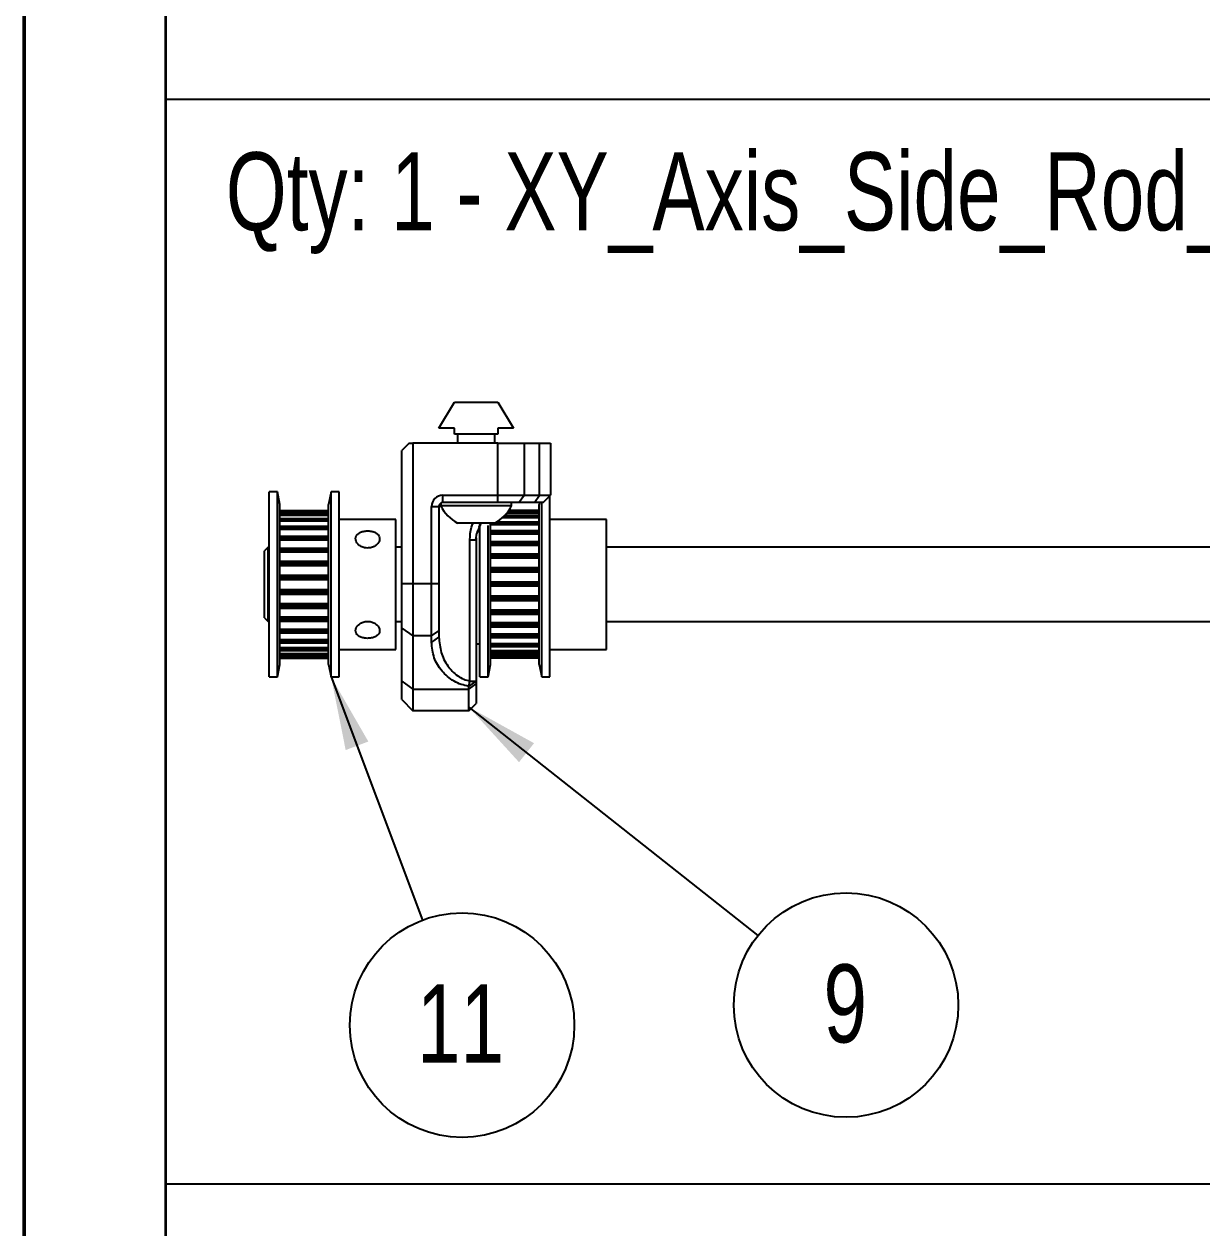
# Model space of a CAD drawing. Header units: millimetres. Extents: x 0 to 279, y 0 to 216.
# Drawn here: x 0 to 52.8, y 54 to 108 of the extents above; entities that cross this region are included whole.
import ezdxf

# ---------------------------------------------------------------- set-up
doc = ezdxf.new("R2010")
doc.units = ezdxf.units.MM
doc.layers.add('PAGE_BORDER', color=7, linetype='Continuous')
doc.layers.add('TITLE_BLOCK_BORDER', color=7, linetype='Continuous')
doc.styles.add('SLDTEXTSTYLE0', font='TXT', dxfattribs={"width": 0.75})
doc.dimstyles.new('SLDDIMSTYLE0', dxfattribs={"dimtxt": 0.18, "dimasz": 3.302, "dimexe": 0, "dimexo": 0.0625, "dimgap": 0, "dimtad": 0, "dimtih": 1, "dimtoh": 1, "dimdec": 0, "dimrnd": 1e-09, "dimzin": 0, "dimdsep": 46, "dimtxsty": 'Standard', "dimsah": 1, "dimcen": 0.09, "dimadec": 0, "dimazin": 0, "dimtfac": 3.302, "dimtdec": 0, "dimtofl": 0, "dimtmove": 0, "dimatfit": 3, "dimfxl": 1, "dimfrac": 2, "dimtolj": 1, "dimtzin": 0, "dimarcsym": 0})

# ---------------------------------------------------------------- blocks, each defined once
blk = doc.blocks.new('SW_NOTE_32')
at = {"layer": 'TITLE_BLOCK_BORDER', "color": 0}
blk.add_circle((1.77, -4.709), 5.031, dxfattribs=at)
at = {"layer": 'TITLE_BLOCK_BORDER', "color": 0, "insert": (1.699, -2.885), "char_height": 3.5, "attachment_point": 2, "style": 'SLDTEXTSTYLE0'}
blk.add_mtext('11', dxfattribs=at)
blk = doc.blocks.new('SW_NOTE_33')
at = {"layer": 'TITLE_BLOCK_BORDER', "color": 0}
blk.add_circle((3.947, -3.119), 5.031, dxfattribs=at)
at = {"layer": 'TITLE_BLOCK_BORDER', "color": 0, "insert": (3.912, -1.295), "char_height": 3.5, "attachment_point": 2, "style": 'SLDTEXTSTYLE0'}
blk.add_mtext('9', dxfattribs=at)

msp = doc.modelspace()

# ---------------------------------------------------------------- linework, layer by layer
at = {"color": 7, "linetype": 'Continuous', "lineweight": 50}
msp.add_line((0, 0), (0, 215.9), dxfattribs=at)
at = {"color": 7, "linetype": 'Continuous', "lineweight": 25}
for p, q in [((18.596, 89.827), (19.296, 90.993)), ((19.296, 90.993), (21.229, 90.993)), ((21.229, 90.993), (21.929, 89.827)), ((19.296, 89.827), (18.596, 89.827)), ((19.296, 89.56), (19.296, 89.827)), ((21.929, 89.827), (21.229, 89.827)), ((21.229, 89.827), (21.229, 89.56)), ((17.263, 89.16), (16.929, 88.827)), ((17.263, 89.16), (17.429, 89.16)), ((17.429, 89.16), (17.429, 82.874)), ((21.239, 89.16), (17.429, 89.16)), ((21.229, 89.56), (19.296, 89.56)), ((19.429, 89.56), (19.429, 89.16)), ((21.096, 89.16), (21.096, 89.56)), ((21.239, 86.827), (21.239, 89.16)), ((22.418, 89.16), (22.418, 86.827)), ((22.418, 89.16), (23.108, 89.16)), ((23.108, 86.827), (23.108, 89.16)), ((23.596, 89.16), (23.596, 86.827)), ((16.929, 82.874), (16.929, 88.827)), ((11.357, 86.972), (10.99, 86.972)), ((10.99, 78.682), (10.99, 86.972)), ((11.467, 86.41), (11.357, 86.972)), ((11.357, 78.682), (11.357, 86.972)), ((13.76, 86.972), (13.65, 86.41)), ((14.127, 86.972), (13.76, 86.972)), ((13.76, 78.682), (13.76, 86.972)), ((14.127, 78.682), (14.127, 86.972)), ((11.467, 79.243), (11.467, 86.41)), ((13.65, 79.243), (13.65, 86.41)), ((18.679, 86.471), (18.679, 86.356)), ((18.763, 86.827), (21.239, 86.827)), ((18.763, 86.493), (18.763, 86.827)), ((19.192, 86.493), (18.763, 86.493)), ((21.337, 86.493), (19.192, 86.493)), ((21.239, 86.493), (21.239, 86.827)), ((21.846, 86.356), (21.846, 86.493)), ((21.929, 86.493), (21.846, 86.483)), ((22.182, 86.493), (22.418, 86.827)), ((22.872, 86.493), (22.182, 86.493)), ((22.418, 86.827), (23.108, 86.827)), ((22.872, 86.493), (23.108, 86.827)), ((23.106, 86.493), (23.089, 86.41)), ((23.089, 85.993), (23.089, 86.41)), ((23.199, 78.682), (23.199, 86.489)), ((23.263, 86.493), (23.596, 86.827)), ((23.566, 86.489), (23.566, 86.84)), ((23.566, 78.682), (23.566, 86.489)), ((13.65, 86.128), (11.467, 86.128)), ((13.65, 86.125), (11.467, 86.125)), ((13.65, 86.125), (11.467, 86.125)), ((13.65, 86.12), (11.467, 86.12)), ((13.65, 86.112), (11.467, 86.112)), ((13.65, 86.071), (11.467, 86.071)), ((13.65, 86.008), (11.467, 86.008)), ((13.65, 86.006), (11.467, 86.006)), ((13.65, 85.99), (11.467, 85.99)), ((13.65, 85.971), (11.467, 85.971)), ((13.65, 85.924), (11.467, 85.924)), ((18.263, 82.874), (18.263, 86.327)), ((18.263, 86.327), (18.596, 86.327)), ((18.596, 86.327), (18.596, 82.874)), ((21.846, 86.356), (18.679, 86.356)), ((23.089, 85.89), (21.515, 85.89)), ((23.089, 85.914), (21.539, 85.914)), ((23.089, 86.076), (21.676, 86.076)), ((23.089, 86.087), (21.684, 86.087)), ((23.089, 86.137), (21.719, 86.137)), ((23.089, 79.243), (23.089, 85.993)), ((13.65, 85.77), (11.467, 85.77)), ((13.65, 85.766), (11.467, 85.766)), ((13.65, 85.738), (11.467, 85.738)), ((13.65, 85.708), (11.467, 85.708)), ((13.65, 85.658), (11.467, 85.658)), ((13.65, 85.42), (11.467, 85.42)), ((13.65, 85.412), (11.467, 85.412)), ((13.65, 85.375), (11.467, 85.375)), ((13.65, 85.335), (11.467, 85.335)), ((13.65, 85.283), (11.467, 85.283)), ((16.667, 85.743), (14.127, 85.743)), ((16.667, 79.91), (16.667, 85.743)), ((21.096, 85.577), (19.429, 85.577)), ((20.47, 85.577), (20.291, 85.131)), ((20.455, 85.577), (20.387, 85.393)), ((20.429, 78.682), (20.429, 85.509)), ((20.796, 78.682), (20.796, 85.474)), ((20.906, 79.243), (20.906, 85.552)), ((23.089, 85.552), (20.906, 85.552)), ((23.089, 85.5), (20.906, 85.5)), ((23.089, 85.586), (21.113, 85.586)), ((23.089, 85.624), (21.179, 85.624)), ((26.106, 85.743), (23.566, 85.743)), ((26.106, 85.404), (26.106, 85.743)), ((26.106, 79.91), (26.106, 85.404)), ((13.65, 84.973), (11.467, 84.973)), ((13.65, 84.959), (11.467, 84.959)), ((13.65, 84.913), (11.467, 84.913)), ((13.65, 84.866), (11.467, 84.866)), ((13.65, 84.813), (11.467, 84.813)), ((19.985, 78.493), (19.985, 84.827)), ((19.985, 84.827), (20.251, 84.827)), ((20.251, 84.827), (20.291, 85.131)), ((20.263, 84.918), (20.263, 78.493)), ((20.324, 85.222), (20.291, 85.131)), ((23.089, 85.228), (20.906, 85.228)), ((23.089, 85.218), (20.906, 85.218)), ((23.089, 85.176), (20.906, 85.176)), ((23.089, 85.133), (20.906, 85.133)), ((23.089, 85.08), (20.906, 85.08)), ((23.089, 84.741), (20.906, 84.741)), ((10.943, 84.493), (10.776, 84.327)), ((10.776, 81.327), (10.776, 84.327)), ((10.99, 84.493), (10.943, 84.493)), ((10.943, 81.16), (10.943, 84.493)), ((13.65, 84.444), (11.467, 84.444)), ((13.65, 84.424), (11.467, 84.424)), ((13.65, 84.371), (11.467, 84.371)), ((13.65, 84.318), (11.467, 84.318)), ((13.65, 84.268), (11.467, 84.268)), ((16.929, 84.493), (16.667, 84.493)), ((23.089, 84.725), (20.906, 84.725)), ((23.089, 84.676), (20.906, 84.676)), ((23.089, 84.625), (20.906, 84.625)), ((23.089, 84.574), (20.906, 84.574)), ((83.492, 84.493), (26.106, 84.493)), ((13.65, 83.854), (11.467, 83.854)), ((13.65, 83.828), (11.467, 83.828)), ((13.65, 83.77), (11.467, 83.77)), ((13.65, 83.712), (11.467, 83.712)), ((13.65, 83.666), (11.467, 83.666)), ((23.089, 84.182), (20.906, 84.182)), ((23.089, 84.16), (20.906, 84.16)), ((23.089, 84.104), (20.906, 84.104)), ((23.089, 84.048), (20.906, 84.048)), ((23.089, 84), (20.906, 84)), ((13.65, 83.226), (11.467, 83.226)), ((13.65, 83.193), (11.467, 83.193)), ((13.65, 83.133), (11.467, 83.133)), ((23.089, 83.572), (20.906, 83.572)), ((23.089, 83.543), (20.906, 83.543)), ((23.089, 83.484), (20.906, 83.484)), ((23.089, 83.425), (20.906, 83.425)), ((23.089, 83.381), (20.906, 83.381)), ((13.65, 83.073), (11.467, 83.073)), ((13.65, 83.033), (11.467, 83.033)), ((13.65, 82.585), (11.467, 82.585)), ((16.929, 82.874), (17.429, 82.874)), ((17.429, 82.874), (18.263, 82.874)), ((18.263, 82.874), (18.596, 82.874)), ((23.089, 82.935), (20.906, 82.935)), ((23.089, 82.899), (20.906, 82.899)), ((23.089, 82.838), (20.906, 82.838)), ((23.089, 82.778), (20.906, 82.778)), ((23.089, 82.741), (20.906, 82.741)), ((13.65, 82.544), (11.467, 82.544)), ((13.65, 82.484), (11.467, 82.484)), ((13.65, 82.424), (11.467, 82.424)), ((11.467, 82.391), (13.65, 82.391)), ((23.089, 82.295), (20.906, 82.295)), ((23.089, 82.252), (20.906, 82.252)), ((23.089, 82.192), (20.906, 82.192)), ((23.089, 82.133), (20.906, 82.133)), ((20.906, 82.104), (23.089, 82.104)), ((13.65, 81.953), (11.467, 81.953)), ((13.65, 81.906), (11.467, 81.906)), ((13.65, 81.848), (11.467, 81.848)), ((13.65, 81.791), (11.467, 81.791)), ((11.467, 81.765), (13.65, 81.765)), ((23.089, 81.675), (20.906, 81.675)), ((23.089, 81.627), (20.906, 81.627)), ((23.089, 81.57), (20.906, 81.57)), ((23.089, 81.515), (20.906, 81.515)), ((10.776, 81.327), (10.943, 81.16)), ((10.943, 81.16), (10.99, 81.16)), ((13.65, 81.354), (11.467, 81.354)), ((13.65, 81.304), (11.467, 81.304)), ((13.65, 81.25), (11.467, 81.25)), ((13.65, 81.197), (11.467, 81.197)), ((11.467, 81.179), (13.65, 81.179)), ((16.667, 81.16), (16.929, 81.16)), ((20.906, 81.492), (23.089, 81.492)), ((23.089, 81.099), (20.906, 81.099)), ((23.089, 81.048), (20.906, 81.048)), ((23.089, 80.997), (20.906, 80.997)), ((26.106, 81.16), (83.492, 81.16)), ((13.65, 80.812), (11.467, 80.812)), ((13.65, 80.76), (11.467, 80.76)), ((13.65, 80.712), (11.467, 80.712)), ((13.65, 80.667), (11.467, 80.667)), ((11.467, 80.654), (13.65, 80.654)), ((16.929, 80.871), (17.429, 80.517)), ((16.929, 78.49), (16.929, 80.871)), ((18.263, 80.517), (17.429, 80.517)), ((17.429, 80.517), (17.429, 78.136)), ((18.263, 80.517), (18.596, 80.753)), ((18.263, 80.229), (18.263, 80.517)), ((18.263, 80.229), (18.596, 80.465)), ((18.596, 80.753), (18.596, 80.465)), ((23.089, 80.947), (20.906, 80.947)), ((20.906, 80.931), (23.089, 80.931)), ((23.089, 80.59), (20.906, 80.59)), ((23.089, 80.537), (20.906, 80.537)), ((23.089, 80.494), (20.906, 80.494)), ((23.089, 80.452), (20.906, 80.452)), ((20.906, 80.441), (23.089, 80.441)), ((13.65, 80.347), (11.467, 80.347)), ((13.65, 80.295), (11.467, 80.295)), ((11.467, 80.256), (13.65, 80.256)), ((13.65, 80.219), (11.467, 80.219)), ((11.467, 80.211), (13.65, 80.211)), ((13.65, 79.978), (11.467, 79.978)), ((13.65, 79.927), (11.467, 79.927)), ((13.65, 79.898), (11.467, 79.898)), ((14.127, 79.91), (16.667, 79.91)), ((20.263, 80.16), (20.429, 80.16)), ((23.089, 80.167), (20.906, 80.167)), ((23.089, 80.115), (20.906, 80.115)), ((23.089, 80.08), (20.906, 80.08)), ((23.089, 80.047), (20.906, 80.047)), ((20.906, 80.041), (23.089, 80.041)), ((23.566, 79.91), (26.106, 79.91)), ((13.65, 79.871), (11.467, 79.871)), ((11.467, 79.867), (13.65, 79.867)), ((13.65, 79.718), (11.467, 79.718)), ((13.65, 79.671), (11.467, 79.671)), ((13.65, 79.653), (11.467, 79.653)), ((13.65, 79.637), (11.467, 79.637)), ((11.467, 79.636), (13.65, 79.636)), ((13.65, 79.578), (11.467, 79.578)), ((13.65, 79.537), (11.467, 79.537)), ((13.65, 79.53), (11.467, 79.53)), ((11.467, 79.525), (13.65, 79.525)), ((13.65, 79.525), (11.467, 79.525)), ((23.089, 79.846), (20.906, 79.846)), ((23.089, 79.797), (20.906, 79.797)), ((23.089, 79.772), (20.906, 79.772)), ((23.089, 79.75), (20.906, 79.75)), ((20.906, 79.747), (23.089, 79.747)), ((23.089, 79.639), (20.906, 79.639)), ((23.089, 79.595), (20.906, 79.595)), ((23.089, 79.582), (20.906, 79.582)), ((23.089, 79.571), (20.906, 79.571)), ((20.906, 79.57), (23.089, 79.57)), ((23.089, 79.555), (20.906, 79.555)), ((23.089, 79.517), (20.906, 79.517)), ((23.089, 79.516), (20.906, 79.516)), ((11.357, 78.682), (11.467, 79.243)), ((13.65, 79.243), (13.76, 78.682)), ((20.796, 78.682), (20.906, 79.243)), ((23.089, 79.243), (23.199, 78.682)), ((10.99, 78.682), (11.357, 78.682)), ((13.76, 78.682), (14.127, 78.682)), ((16.929, 78.49), (17.429, 78.136)), ((19.929, 78.257), (19.985, 78.493)), ((19.929, 78.257), (20.263, 78.493)), ((19.929, 78.136), (20.263, 78.372)), ((20.263, 78.493), (20.263, 78.372)), ((20.429, 78.682), (20.796, 78.682)), ((23.199, 78.682), (23.566, 78.682)), ((17.429, 78.136), (19.929, 78.136)), ((19.929, 78.136), (19.929, 78.257)), ((16.929, 77.66), (17.429, 77.16)), ((19.929, 77.16), (20.263, 77.493)), ((19.929, 77.16), (17.429, 77.16))]:
    msp.add_line(p, q, dxfattribs=at)
at = {"color": 8, "linetype": 'Continuous', "lineweight": 25}
for p, q in [((21.929, 86.493), (21.822, 86.491)), ((18.694, 86.327), (18.596, 86.327)), ((23.089, 85.866), (21.491, 85.866)), ((23.089, 85.912), (21.537, 85.912)), ((23.089, 86.019), (21.632, 86.019)), ((23.089, 86.064), (21.666, 86.064)), ((23.089, 86.087), (21.683, 86.087)), ((23.089, 86.099), (21.692, 86.099)), ((23.089, 86.137), (21.719, 86.137)), ((23.089, 85.618), (21.17, 85.618)), ((23.089, 85.817), (21.439, 85.817))]:
    msp.add_line(p, q, dxfattribs=at)
at = {"color": 7, "linetype": 'Continuous', "lineweight": 25}
for centre, radius, start, end in [((18.763, 86.327), 0.5, 90, 180), ((18.763, 86.327), 0.167, 90, 180), ((20.263, 87.129), 1.762, 206.0373, 241.7773), ((20.263, 87.129), 1.762, 298.2227, 333.9627)]:
    msp.add_arc(centre, radius, start, end, dxfattribs=at)
for points, knots in [([(21.239, 89.16), (21.487, 89.16), (21.931, 89.16), (22.268, 89.16), (22.418, 89.16)], [0, 0, 0, 0, 0.557568, 1, 1, 1, 1]), ([(23.108, 89.16), (23.265, 89.16), (23.546, 89.16), (23.581, 89.16), (23.596, 89.16)], [0, 0, 0, 0, 0.557568, 1, 1, 1, 1]), ([(21.239, 86.827), (21.351, 86.827), (21.569, 86.827), (21.883, 86.827), (22.173, 86.827), (22.335, 86.827), (22.418, 86.827)], [0, 0, 0, 0, 0.255091, 0.5, 0.744909, 1, 1, 1, 1]), ([(22.182, 86.493), (22.045, 86.493), (21.772, 86.493), (21.417, 86.493), (21.239, 86.493)], [0, 0, 0, 0, 0.500004, 1, 1, 1, 1]), ([(23.263, 86.493), (23.247, 86.493), (23.215, 86.493), (22.987, 86.493), (22.872, 86.493)], [0, 0, 0, 0, 0.500004, 1, 1, 1, 1]), ([(23.108, 86.827), (23.183, 86.827), (23.33, 86.827), (23.483, 86.827), (23.58, 86.827), (23.591, 86.827), (23.596, 86.827)], [0, 0, 0, 0, 0.255091, 0.5, 0.744909, 1, 1, 1, 1]), ([(15.397, 84.458), (15.457, 84.463), (15.577, 84.473), (15.738, 84.549), (15.861, 84.658), (15.933, 84.788), (15.944, 84.92), (15.895, 85.039), (15.79, 85.134), (15.642, 85.199), (15.465, 85.23), (15.281, 85.225), (15.111, 85.186), (14.973, 85.113), (14.88, 85.011), (14.846, 84.886), (14.874, 84.754), (14.959, 84.628), (15.092, 84.527), (15.247, 84.467), (15.352, 84.461), (15.397, 84.458)], [0, 0, 0, 0, 0.053059, 0.106095, 0.159707, 0.213709, 0.267094, 0.319832, 0.372868, 0.426696, 0.480603, 0.533714, 0.586407, 0.639699, 0.69368, 0.747373, 0.800267, 0.853079, 0.906636, 0.960647, 1, 1, 1, 1]), ([(16.929, 80.871), (16.929, 81.009), (16.929, 81.285), (16.929, 81.78), (16.929, 82.317), (16.929, 82.689), (16.929, 82.874)], [0, 0, 0, 0, 0.2511031, 0.5009257, 0.7505561, 1, 1, 1, 1]), ([(17.429, 82.874), (17.429, 82.651), (17.429, 82.214), (17.429, 81.587), (17.429, 81.007), (17.429, 80.683), (17.429, 80.517)], [0, 0, 0, 0, 0.255091, 0.5, 0.744909, 1, 1, 1, 1]), ([(18.263, 80.517), (18.263, 80.683), (18.263, 81.007), (18.263, 81.587), (18.263, 82.214), (18.263, 82.651), (18.263, 82.874)], [0, 0, 0, 0, 0.255091, 0.5, 0.744909, 1, 1, 1, 1]), ([(18.596, 82.874), (18.596, 82.677), (18.596, 82.284), (18.596, 81.716), (18.596, 81.191), (18.596, 80.899), (18.596, 80.753)], [0, 0, 0, 0, 0.249681, 0.500013, 0.748781, 1, 1, 1, 1]), ([(15.397, 80.409), (15.457, 80.412), (15.577, 80.419), (15.738, 80.472), (15.861, 80.555), (15.933, 80.665), (15.944, 80.793), (15.895, 80.924), (15.79, 81.041), (15.642, 81.13), (15.465, 81.174), (15.281, 81.167), (15.111, 81.111), (14.973, 81.014), (14.88, 80.891), (14.846, 80.759), (14.874, 80.635), (14.959, 80.531), (15.092, 80.456), (15.247, 80.415), (15.352, 80.411), (15.397, 80.409)], [0, 0, 0, 0, 0.053059, 0.106095, 0.159707, 0.213709, 0.267094, 0.319832, 0.372868, 0.426696, 0.480603, 0.533714, 0.586407, 0.639699, 0.69368, 0.747373, 0.800267, 0.853079, 0.906636, 0.960647, 1, 1, 1, 1]), ([(18.596, 80.465), (18.615, 80.234), (18.652, 79.787), (18.94, 79.184), (19.32, 78.785), (19.689, 78.573), (19.889, 78.519), (19.985, 78.493)], [0, 0, 0, 0, 0.2901348, 0.5602373, 0.7964833, 0.901702, 1, 1, 1, 1]), ([(19.929, 78.257), (19.814, 78.283), (19.578, 78.336), (19.139, 78.545), (18.681, 78.941), (18.33, 79.548), (18.286, 79.997), (18.263, 80.229)], [0, 0, 0, 0, 0.104077, 0.213427, 0.452059, 0.717847, 1, 1, 1, 1]), ([(16.929, 77.66), (16.929, 77.669), (16.929, 77.686), (16.929, 77.849), (16.929, 78.114), (16.929, 78.364), (16.929, 78.49)], [0, 0, 0, 0, 0.250296, 0.500004, 0.749498, 1, 1, 1, 1]), ([(20.263, 78.372), (20.263, 78.239), (20.263, 77.974), (20.263, 77.694), (20.263, 77.521), (20.263, 77.503), (20.263, 77.493)], [0, 0, 0, 0, 0.250955, 0.499836, 0.750106, 1, 1, 1, 1]), ([(17.429, 78.136), (17.429, 77.986), (17.429, 77.692), (17.429, 77.385), (17.429, 77.192), (17.429, 77.171), (17.429, 77.16)], [0, 0, 0, 0, 0.255091, 0.5, 0.744909, 1, 1, 1, 1]), ([(19.929, 77.16), (19.929, 77.171), (19.929, 77.192), (19.929, 77.385), (19.929, 77.692), (19.929, 77.986), (19.929, 78.136)], [0, 0, 0, 0, 0.255091, 0.5, 0.744909, 1, 1, 1, 1])]:
    msp.add_open_spline(points, degree=3, knots=knots, dxfattribs=at)
at = {"color": 8, "linetype": 'Continuous', "lineweight": 25}
msp.add_open_spline([(19.985, 84.827), (19.991, 85.021), (19.998, 85.281), (20.099, 85.517), (20.124, 85.577)], degree=3, knots=[0, 0, 0, 0, 0.748707, 1, 1, 1, 1], dxfattribs=at)
at = {"color": 7, "linetype": 'Continuous', "lineweight": 25}
msp.add_open_spline([(19.985, 78.493), (20.023, 78.493), (20.098, 78.493), (20.189, 78.493), (20.251, 78.493), (20.259, 78.493), (20.263, 78.493)], degree=3, dxfattribs=at)
at = {"layer": 'PAGE_BORDER', "lineweight": 35}
msp.add_line((6.35, 6.35), (6.35, 209.55), dxfattribs=at)
at = {"layer": 'TITLE_BLOCK_BORDER'}
for p, q in [((177.147, 104.575), (6.377, 104.575)), ((6.377, 55.958), (272.892, 55.958))]:
    msp.add_line(p, q, dxfattribs=at)

# ---------------------------------------------------------------- block references
for name, p in [('SW_NOTE_33', (32.892, 67.086)), ('SW_NOTE_32', (17.859, 67.776))]:
    msp.add_blockref(name, p, dxfattribs=at)

# ---------------------------------------------------------------- texts
at = {"layer": 'TITLE_BLOCK_BORDER', "insert": (9.041, 102.201), "char_height": 3.5, "attachment_point": 1, "style": 'SLDTEXTSTYLE0'}
msp.add_mtext('Qty: 1 - XY_Axis_Side_Rod_ASMB (Driven_Mirrored)', dxfattribs=at)

# ---------------------------------------------------------------- leaders
at = {"layer": 'TITLE_BLOCK_BORDER'}
for points in [[(13.76, 78.682), (17.859, 67.776)], [(19.929, 77.329), (32.892, 67.086)]]:
    msp.add_leader(points, dimstyle='SLDDIMSTYLE0', dxfattribs=at)

doc.saveas('drawing.dxf')
